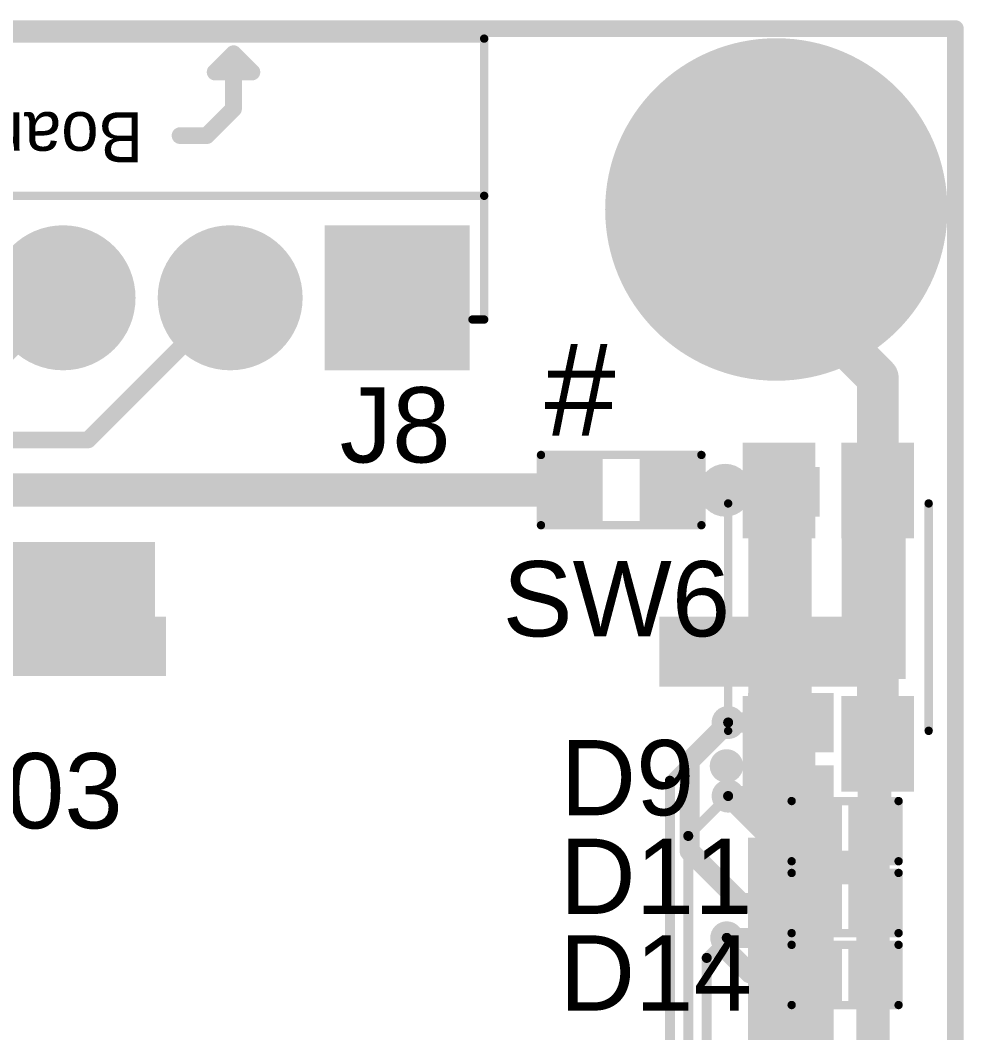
# Model space of a CAD drawing. Header units: millimetres. Extents: x -0.39 to 4.37, y -0.38 to 3.54.
# Drawn here: x 3.741 to 4.306, y 2.911 to 3.517 of the extents above; entities that cross this region are included whole.
import ezdxf

# ---------------------------------------------------------------- set-up
doc = ezdxf.new("R2010")
doc.units = ezdxf.units.MM
doc.header["$MEASUREMENT"] = 0
for name, color, linetype in [('BottomLayer', 5, 'Continuous'), ('BottomPaste', 16, 'Continuous'), ('BottomSolder', 6, 'Continuous'), ('Mechanical2', 216, 'Continuous'), ('MultiLayer', 9, 'Continuous'), ('PadHoleLayer', 156, 'Continuous'), ('TopLayer', 1, 'Continuous'), ('TopOverlay', 2, 'Continuous'), ('TopPaste', 8, 'Continuous'), ('TopSolder', 216, 'Continuous'), ('ViaHoleLayer', 16, 'Continuous')]:
    doc.layers.add(name, color=color, linetype=linetype)
doc.styles.add('Arial', font='', dxfattribs={"height": 0.2})
doc.styles.get('Arial').set_extended_font_data('Arial')

# ---------------------------------------------------------------- blocks, each defined once
blk = doc.blocks.new('503398_1892_B_9')
at = {"layer": 'BottomLayer'}
for points in [[(-0.26889765, 0.2875984), (-0.24133855, 0.2875984), (-0.24133855, 0.156496), (-0.26889765, 0.156496)], [(-0.18188975, 0.2875984), (-0.14645665, 0.2875984), (-0.14645665, 0.2509842), (-0.18188975, 0.2509842)], [(-0.0169291, 0.28759845), (0.0244095, 0.28759845), (0.0244095, 0.25688975), (-0.0169291, 0.25688975)], [(0.24133855, 0.2875984), (0.26889765, 0.2875984), (0.26889765, 0.156496), (0.24133855, 0.156496)], [(0.23503935, -0.1466536), (0.26889765, -0.1466536), (0.26889765, -0.2568898), (0.23503935, -0.2568898)], [(-0.26889765, -0.1848425), (-0.22401575, -0.1848425), (-0.22401575, -0.2568897), (-0.26889765, -0.2568897)], [(-0.10748035, -0.19980315), (-0.07992125, -0.19980315), (-0.07992125, -0.24311025), (-0.10748035, -0.24311025)], [(-0.06417325, -0.19980315), (-0.03661415, -0.19980315), (-0.03661415, -0.24311025), (-0.06417325, -0.24311025)], [(-0.02086615, -0.19980315), (0.00669295, -0.19980315), (0.00669295, -0.24311025), (-0.02086615, -0.24311025)], [(0.02244095, -0.19980315), (0.05000005, -0.19980315), (0.05000005, -0.24311025), (0.02244095, -0.24311025)], [(0.06574805, -0.19980315), (0.09330715, -0.19980315), (0.09330715, -0.24311025), (0.06574805, -0.24311025)], [(0.10905505, -0.19980315), (0.13661415, -0.19980315), (0.13661415, -0.24311025), (0.10905505, -0.24311025)], [(0.15236215, -0.19980315), (0.17992125, -0.19980315), (0.17992125, -0.24311025), (0.15236215, -0.24311025)], [(0.19566925, -0.19980315), (0.22322835, -0.19980315), (0.22322835, -0.24311025), (0.19566925, -0.24311025)]]:
    blk.add_hatch(color=5, dxfattribs=at).paths.add_polyline_path(points)
at = {"layer": 'BottomPaste'}
for points in [[(-0.26889765, 0.2875984), (-0.24133855, 0.2875984), (-0.24133855, 0.156496), (-0.26889765, 0.156496)], [(-0.18188975, 0.2875984), (-0.14645665, 0.2875984), (-0.14645665, 0.2509842), (-0.18188975, 0.2509842)], [(-0.0169291, 0.28759845), (0.0244095, 0.28759845), (0.0244095, 0.25688975), (-0.0169291, 0.25688975)], [(0.24133855, 0.2875984), (0.26889765, 0.2875984), (0.26889765, 0.156496), (0.24133855, 0.156496)], [(0.23503935, -0.1466536), (0.26889765, -0.1466536), (0.26889765, -0.2568898), (0.23503935, -0.2568898)], [(-0.26889765, -0.1848425), (-0.22401575, -0.1848425), (-0.22401575, -0.2568897), (-0.26889765, -0.2568897)], [(-0.10748035, -0.19980315), (-0.07992125, -0.19980315), (-0.07992125, -0.24311025), (-0.10748035, -0.24311025)], [(-0.06417325, -0.19980315), (-0.03661415, -0.19980315), (-0.03661415, -0.24311025), (-0.06417325, -0.24311025)], [(-0.02086615, -0.19980315), (0.00669295, -0.19980315), (0.00669295, -0.24311025), (-0.02086615, -0.24311025)], [(0.02244095, -0.19980315), (0.05000005, -0.19980315), (0.05000005, -0.24311025), (0.02244095, -0.24311025)], [(0.06574805, -0.19980315), (0.09330715, -0.19980315), (0.09330715, -0.24311025), (0.06574805, -0.24311025)], [(0.10905505, -0.19980315), (0.13661415, -0.19980315), (0.13661415, -0.24311025), (0.10905505, -0.24311025)], [(0.15236215, -0.19980315), (0.17992125, -0.19980315), (0.17992125, -0.24311025), (0.15236215, -0.24311025)], [(0.19566925, -0.19980315), (0.22322835, -0.19980315), (0.22322835, -0.24311025), (0.19566925, -0.24311025)]]:
    blk.add_hatch(color=16, dxfattribs=at).paths.add_polyline_path(points)
at = {"layer": 'BottomSolder'}
for points in [[(-0.27289765, 0.2915984), (-0.23733855, 0.2915984), (-0.23733855, 0.152496), (-0.27289765, 0.152496)], [(-0.18588975, 0.2915984), (-0.14245665, 0.2915984), (-0.14245665, 0.2469842), (-0.18588975, 0.2469842)], [(-0.0209291, 0.29159845), (0.0284095, 0.29159845), (0.0284095, 0.25288975), (-0.0209291, 0.25288975)], [(0.23733855, 0.2915984), (0.27289765, 0.2915984), (0.27289765, 0.152496), (0.23733855, 0.152496)], [(0.23103935, -0.1426536), (0.27289765, -0.1426536), (0.27289765, -0.2608898), (0.23103935, -0.2608898)], [(-0.27289765, -0.1808425), (-0.22001575, -0.1808425), (-0.22001575, -0.2608897), (-0.27289765, -0.2608897)], [(-0.11148035, -0.19580315), (-0.07592125, -0.19580315), (-0.07592125, -0.24711025), (-0.11148035, -0.24711025)], [(-0.06817325, -0.19580315), (-0.03261415, -0.19580315), (-0.03261415, -0.24711025), (-0.06817325, -0.24711025)], [(-0.02486615, -0.19580315), (0.01069295, -0.19580315), (0.01069295, -0.24711025), (-0.02486615, -0.24711025)], [(0.01844095, -0.19580315), (0.05400005, -0.19580315), (0.05400005, -0.24711025), (0.01844095, -0.24711025)], [(0.06174805, -0.19580315), (0.09730715, -0.19580315), (0.09730715, -0.24711025), (0.06174805, -0.24711025)], [(0.10505505, -0.19580315), (0.14061415, -0.19580315), (0.14061415, -0.24711025), (0.10505505, -0.24711025)], [(0.14836215, -0.19580315), (0.18392125, -0.19580315), (0.18392125, -0.24711025), (0.14836215, -0.24711025)], [(0.19166925, -0.19580315), (0.22722835, -0.19580315), (0.22722835, -0.24711025), (0.19166925, -0.24711025)]]:
    blk.add_hatch(color=6, dxfattribs=at).paths.add_polyline_path(points)
blk = doc.blocks.new('C__0402_B_38')
at = {"layer": 'BottomLayer'}
for points in [[(-0.009499999999999996, 0.0125), (-0.009500000000000003, -0.0125), (-0.0275, -0.0125), (-0.0275, 0.0125)], [(0.0275, 0.0125), (0.0275, -0.0125), (0.009499999999999996, -0.0125), (0.009500000000000003, 0.0125)]]:
    blk.add_hatch(color=5, dxfattribs=at).paths.add_polyline_path(points)
at = {"layer": 'BottomPaste'}
for points in [[(-0.009499999999999996, 0.0125), (-0.009500000000000003, -0.0125), (-0.0275, -0.0125), (-0.0275, 0.0125)], [(0.0275, 0.0125), (0.0275, -0.0125), (0.009499999999999996, -0.0125), (0.009500000000000003, 0.0125)]]:
    blk.add_hatch(color=16, dxfattribs=at).paths.add_polyline_path(points)
at = {"layer": 'BottomSolder'}
for points in [[(-0.007137799999999997, 0.0148622), (-0.007137800000000003, -0.0148622), (-0.0298622, -0.0148622), (-0.0298622, 0.0148622)], [(0.0298622, 0.0148622), (0.0298622, -0.0148622), (0.007137799999999997, -0.0148622), (0.007137800000000003, 0.0148622)]]:
    blk.add_hatch(color=6, dxfattribs=at).paths.add_polyline_path(points)
blk = doc.blocks.new('HDR1X7H_235')
at = {"layer": 'BottomLayer'}
blk.add_hatch(color=5, dxfattribs=at).paths.add_polyline_path([(-0.0393701, 0.0393701), (0.0393701, 0.0393701), (0.0393701, -0.0393701), (-0.0393701, -0.0393701)])
h = blk.add_hatch(color=5, dxfattribs=at)
edge = h.paths.add_edge_path()
edge.add_arc((0.1, 0), 0.0393701, 0, 360)
h = blk.add_hatch(color=5, dxfattribs=at)
edge = h.paths.add_edge_path()
edge.add_arc((0.2, 0), 0.0393701, 0, 360)
at = {"layer": 'BottomSolder'}
blk.add_hatch(color=6, dxfattribs=at).paths.add_polyline_path([(-0.0433701, 0.0433701), (0.0433701, 0.0433701), (0.0433701, -0.0433701), (-0.0433701, -0.0433701)])
h = blk.add_hatch(color=6, dxfattribs=at)
edge = h.paths.add_edge_path()
edge.add_arc((0.1, 0), 0.0433701, 0, 360)
h = blk.add_hatch(color=6, dxfattribs=at)
edge = h.paths.add_edge_path()
edge.add_arc((0.2, 0), 0.0433701, 0, 360)
at = {"layer": 'MultiLayer'}
blk.add_hatch(color=9, dxfattribs=at).paths.add_polyline_path([(-0.0393701, 0.0393701), (0.0393701, 0.0393701), (0.0393701, -0.0393701), (-0.0393701, -0.0393701)])
h = blk.add_hatch(color=9, dxfattribs=at)
edge = h.paths.add_edge_path()
edge.add_arc((0.1, 0), 0.0393701, 0, 360)
h = blk.add_hatch(color=9, dxfattribs=at)
edge = h.paths.add_edge_path()
edge.add_arc((0.2, 0), 0.0393701, 0, 360)
at = {"layer": 'PadHoleLayer'}
h = blk.add_hatch(color=156, dxfattribs=at)
edge = h.paths.add_edge_path()
edge.add_arc((0, 0), 0.019685, 0, 360)
h = blk.add_hatch(color=156, dxfattribs=at)
edge = h.paths.add_edge_path()
edge.add_arc((0.1, 0), 0.019685, 0, 360)
h = blk.add_hatch(color=156, dxfattribs=at)
edge = h.paths.add_edge_path()
edge.add_arc((0.2, 0), 0.019685, 0, 360)
at = {"layer": 'TopLayer'}
blk.add_hatch(color=1, dxfattribs=at).paths.add_polyline_path([(-0.0393701, 0.0393701), (0.0393701, 0.0393701), (0.0393701, -0.0393701), (-0.0393701, -0.0393701)])
h = blk.add_hatch(color=1, dxfattribs=at)
edge = h.paths.add_edge_path()
edge.add_arc((0.1, 0), 0.0393701, 0, 360)
h = blk.add_hatch(color=1, dxfattribs=at)
edge = h.paths.add_edge_path()
edge.add_arc((0.2, 0), 0.0393701, 0, 360)
at = {"layer": 'TopSolder'}
blk.add_hatch(color=216, dxfattribs=at).paths.add_polyline_path([(-0.0433701, 0.0433701), (0.0433701, 0.0433701), (0.0433701, -0.0433701), (-0.0433701, -0.0433701)])
h = blk.add_hatch(color=216, dxfattribs=at)
edge = h.paths.add_edge_path()
edge.add_arc((0.1, 0), 0.0433701, 0, 360)
h = blk.add_hatch(color=216, dxfattribs=at)
edge = h.paths.add_edge_path()
edge.add_arc((0.2, 0), 0.0433701, 0, 360)
at = {"layer": 'TopOverlay'}
for points, const_width in [([(-0.052, 0.013), (-0.052, -0.155)], 0.005), ([(-0.045, 0.013), (-0.052, 0.013)], 0.005), ([(0.652, -0.061), (-0.052, -0.061)], 0.005), ([(0.114, -0.097), (0.098, -0.113)], 0.01), ([(0.13, -0.097), (0.114, -0.097)], 0.01), ([(0.098, -0.113), (0.098, -0.146)], 0.01), ([(0.109, -0.135), (0.087, -0.135)], 0.01), ([(0.098, -0.146), (0.087, -0.135)], 0.01), ([(0.109, -0.135), (0.098, -0.146)], 0.01), ([(0.652, -0.155), (-0.052, -0.155)], 0.005)]:
    blk.add_lwpolyline(points, dxfattribs=dict(at, const_width=const_width))
for points, const_width in [([(-0.05325, 0.013, 1), (-0.05075, 0.013, 1)], 0.0025), ([(-0.05325, 0.013, 1), (-0.05075, 0.013, 1)], 0.0025), ([(-0.04625, 0.013, 1), (-0.04375, 0.013, 1)], 0.0025), ([(-0.05325, -0.061, 1), (-0.05075, -0.061, 1)], 0.0025), ([(0.1115, -0.097, 1), (0.1165, -0.097, 1)], 0.005), ([(0.1115, -0.097, 1), (0.1165, -0.097, 1)], 0.005), ([(0.1275, -0.097, 1), (0.1325, -0.097, 1)], 0.005), ([(0.0955, -0.113, 1), (0.1005, -0.113, 1)], 0.005), ([(0.0955, -0.113, 1), (0.1005, -0.113, 1)], 0.005), ([(0.0845, -0.135, 1), (0.0895, -0.135, 1)], 0.005), ([(0.0845, -0.135, 1), (0.0895, -0.135, 1)], 0.005), ([(0.1065, -0.135, 1), (0.1115, -0.135, 1)], 0.005), ([(0.1065, -0.135, 1), (0.1115, -0.135, 1)], 0.005), ([(0.0955, -0.146, 1), (0.1005, -0.146, 1)], 0.005), ([(0.0955, -0.146, 1), (0.1005, -0.146, 1)], 0.005), ([(0.0955, -0.146, 1), (0.1005, -0.146, 1)], 0.005), ([(-0.05325, -0.155, 1), (-0.05075, -0.155, 1)], 0.0025), ([(-0.05325, -0.155, 1), (-0.05075, -0.155, 1)], 0.0025)]:
    blk.add_lwpolyline(points, format="xyb", close=True, dxfattribs=dict(at, const_width=const_width))
blk.add_text('Board Edge', height=0.03, dxfattribs=at).set_placement((0.152, -0.1110024))
blk = doc.blocks.new('DFN1006_2L_261')
at = {"layer": 'TopLayer'}
for points in [[(-0.02755905, 0.01299215), (-0.00590555, 0.01299215), (-0.00590555, -0.01299215), (-0.02755905, -0.01299215)], [(0.00590555, 0.01299215), (0.02755905, 0.01299215), (0.02755905, -0.01299215), (0.00590555, -0.01299215)]]:
    blk.add_hatch(color=1, dxfattribs=at).paths.add_polyline_path(points)
at = {"layer": 'TopOverlay'}
blk.add_hatch(color=2, dxfattribs=at).paths.add_polyline_path([(-0.0449988, -0.0200062), (-0.0319988, -0.0200062), (-0.0319988, 0.0199938), (-0.0449988, 0.0199938)])
at = {"layer": 'TopPaste'}
for points in [[(-0.02755905, 0.01299215), (-0.00590555, 0.01299215), (-0.00590555, -0.01299215), (-0.02755905, -0.01299215)], [(0.00590555, 0.01299215), (0.02755905, 0.01299215), (0.02755905, -0.01299215), (0.00590555, -0.01299215)]]:
    blk.add_hatch(color=8, dxfattribs=at).paths.add_polyline_path(points)
at = {"layer": 'TopSolder'}
for points in [[(-0.03155905, 0.01699215), (-0.00190555, 0.01699215), (-0.00190555, -0.01699215), (-0.03155905, -0.01699215)], [(0.00190555, 0.01699215), (0.03155905, 0.01699215), (0.03155905, -0.01699215), (0.00190555, -0.01699215)]]:
    blk.add_hatch(color=216, dxfattribs=at).paths.add_polyline_path(points)
at = {"layer": 'TopOverlay', "const_width": 0.005}
for points in [[(-0.032, -0.018), (-0.032, 0.018)], [(-0.032, 0.018), (0.032, 0.018)], [(0.032, -0.018), (0.032, 0.018)], [(-0.032, -0.018), (0.032, -0.018)]]:
    blk.add_lwpolyline(points, dxfattribs=at)
at = {"layer": 'TopOverlay', "const_width": 0.0025}
for points in [[(-0.03325, 0.018, 1), (-0.03075, 0.018, 1)], [(-0.03325, 0.018, 1), (-0.03075, 0.018, 1)], [(0.03075, 0.018, 1), (0.03325, 0.018, 1)], [(0.03075, 0.018, 1), (0.03325, 0.018, 1)], [(-0.03325, -0.018, 1), (-0.03075, -0.018, 1)], [(-0.03325, -0.018, 1), (-0.03075, -0.018, 1)], [(0.03075, -0.018, 1), (0.03325, -0.018, 1)], [(0.03075, -0.018, 1), (0.03325, -0.018, 1)]]:
    blk.add_lwpolyline(points, format="xyb", close=True, dxfattribs=at)
blk = doc.blocks.new('DFN1006_2L_264')
at = {"layer": 'TopLayer'}
for points in [[(-0.02755905, 0.01299215), (-0.00590555, 0.01299215), (-0.00590555, -0.01299215), (-0.02755905, -0.01299215)], [(0.00590555, 0.01299215), (0.02755905, 0.01299215), (0.02755905, -0.01299215), (0.00590555, -0.01299215)]]:
    blk.add_hatch(color=1, dxfattribs=at).paths.add_polyline_path(points)
at = {"layer": 'TopOverlay'}
blk.add_hatch(color=2, dxfattribs=at).paths.add_polyline_path([(-0.045, -0.02), (-0.032, -0.02), (-0.032, 0.02), (-0.045, 0.02)])
at = {"layer": 'TopPaste'}
for points in [[(-0.02755905, 0.01299215), (-0.00590555, 0.01299215), (-0.00590555, -0.01299215), (-0.02755905, -0.01299215)], [(0.00590555, 0.01299215), (0.02755905, 0.01299215), (0.02755905, -0.01299215), (0.00590555, -0.01299215)]]:
    blk.add_hatch(color=8, dxfattribs=at).paths.add_polyline_path(points)
at = {"layer": 'TopSolder'}
for points in [[(-0.03155905, 0.01699215), (-0.00190555, 0.01699215), (-0.00190555, -0.01699215), (-0.03155905, -0.01699215)], [(0.00190555, 0.01699215), (0.03155905, 0.01699215), (0.03155905, -0.01699215), (0.00190555, -0.01699215)]]:
    blk.add_hatch(color=216, dxfattribs=at).paths.add_polyline_path(points)
at = {"layer": 'TopOverlay', "const_width": 0.005}
for points in [[(-0.032, -0.018), (-0.032, 0.018)], [(-0.032, 0.018), (0.032, 0.018)], [(0.032, -0.018), (0.032, 0.018)], [(-0.032, -0.018), (0.032, -0.018)]]:
    blk.add_lwpolyline(points, dxfattribs=at)
at = {"layer": 'TopOverlay', "const_width": 0.0025}
for points in [[(-0.03325, 0.018, 1), (-0.03075, 0.018, 1)], [(-0.03325, 0.018, 1), (-0.03075, 0.018, 1)], [(0.03075, 0.018, 1), (0.03325, 0.018, 1)], [(0.03075, 0.018, 1), (0.03325, 0.018, 1)], [(-0.03325, -0.018, 1), (-0.03075, -0.018, 1)], [(-0.03325, -0.018, 1), (-0.03075, -0.018, 1)], [(0.03075, -0.018, 1), (0.03325, -0.018, 1)], [(0.03075, -0.018, 1), (0.03325, -0.018, 1)]]:
    blk.add_lwpolyline(points, format="xyb", close=True, dxfattribs=at)
blk = doc.blocks.new('DFN1006_2L_266')
at = {"layer": 'TopLayer'}
for points in [[(-0.02755905, 0.01299215), (-0.00590555, 0.01299215), (-0.00590555, -0.01299215), (-0.02755905, -0.01299215)], [(0.00590555, 0.01299215), (0.02755905, 0.01299215), (0.02755905, -0.01299215), (0.00590555, -0.01299215)]]:
    blk.add_hatch(color=1, dxfattribs=at).paths.add_polyline_path(points)
at = {"layer": 'TopOverlay'}
blk.add_hatch(color=2, dxfattribs=at).paths.add_polyline_path([(-0.045, -0.02), (-0.032, -0.02), (-0.032, 0.02), (-0.045, 0.02)])
at = {"layer": 'TopPaste'}
for points in [[(-0.02755905, 0.01299215), (-0.00590555, 0.01299215), (-0.00590555, -0.01299215), (-0.02755905, -0.01299215)], [(0.00590555, 0.01299215), (0.02755905, 0.01299215), (0.02755905, -0.01299215), (0.00590555, -0.01299215)]]:
    blk.add_hatch(color=8, dxfattribs=at).paths.add_polyline_path(points)
at = {"layer": 'TopSolder'}
for points in [[(-0.03155905, 0.01699215), (-0.00190555, 0.01699215), (-0.00190555, -0.01699215), (-0.03155905, -0.01699215)], [(0.00190555, 0.01699215), (0.03155905, 0.01699215), (0.03155905, -0.01699215), (0.00190555, -0.01699215)]]:
    blk.add_hatch(color=216, dxfattribs=at).paths.add_polyline_path(points)
at = {"layer": 'TopOverlay', "const_width": 0.005}
for points in [[(-0.032, -0.018), (-0.032, 0.018)], [(-0.032, 0.018), (0.032, 0.018)], [(0.032, -0.018), (0.032, 0.018)], [(-0.032, -0.018), (0.032, -0.018)]]:
    blk.add_lwpolyline(points, dxfattribs=at)
at = {"layer": 'TopOverlay', "const_width": 0.0025}
for points in [[(-0.03325, 0.018, 1), (-0.03075, 0.018, 1)], [(-0.03325, 0.018, 1), (-0.03075, 0.018, 1)], [(0.03075, 0.018, 1), (0.03325, 0.018, 1)], [(0.03075, 0.018, 1), (0.03325, 0.018, 1)], [(-0.03325, -0.018, 1), (-0.03075, -0.018, 1)], [(-0.03325, -0.018, 1), (-0.03075, -0.018, 1)], [(0.03075, -0.018, 1), (0.03325, -0.018, 1)], [(0.03075, -0.018, 1), (0.03325, -0.018, 1)]]:
    blk.add_lwpolyline(points, format="xyb", close=True, dxfattribs=at)
blk = doc.blocks.new('TS_1185EC_C_D_B_371')
at = {"layer": 'TopLayer'}
for points in [[(-0.1003943, 0.04724455), (-0.0511817, 0.04724455), (-0.0511817, 0.01181145), (-0.1003943, 0.01181145)], [(0.0511817, 0.04724455), (0.1003943, 0.04724455), (0.1003943, 0.01181145), (0.0511817, 0.01181145)], [(-0.1003943, -0.01181145), (-0.0511817, -0.01181145), (-0.0511817, -0.04724455), (-0.1003943, -0.04724455)], [(0.0511817, -0.01181145), (0.1003943, -0.01181145), (0.1003943, -0.04724455), (0.0511817, -0.04724455)]]:
    blk.add_hatch(color=1, dxfattribs=at).paths.add_polyline_path(points)
at = {"layer": 'TopPaste'}
for points in [[(-0.1003943, 0.04724455), (-0.0511817, 0.04724455), (-0.0511817, 0.01181145), (-0.1003943, 0.01181145)], [(0.0511817, 0.04724455), (0.1003943, 0.04724455), (0.1003943, 0.01181145), (0.0511817, 0.01181145)], [(-0.1003943, -0.01181145), (-0.0511817, -0.01181145), (-0.0511817, -0.04724455), (-0.1003943, -0.04724455)], [(0.0511817, -0.01181145), (0.1003943, -0.01181145), (0.1003943, -0.04724455), (0.0511817, -0.04724455)]]:
    blk.add_hatch(color=8, dxfattribs=at).paths.add_polyline_path(points)
at = {"layer": 'TopSolder'}
for points in [[(-0.1043943, 0.05124455), (-0.0471817, 0.05124455), (-0.0471817, 0.00781145), (-0.1043943, 0.00781145)], [(0.0471817, 0.05124455), (0.1043943, 0.05124455), (0.1043943, 0.00781145), (0.0471817, 0.00781145)], [(-0.1043943, -0.00781145), (-0.0471817, -0.00781145), (-0.0471817, -0.05124455), (-0.1043943, -0.05124455)], [(0.0471817, -0.00781145), (0.1043943, -0.00781145), (0.1043943, -0.05124455), (0.0471817, -0.05124455)]]:
    blk.add_hatch(color=216, dxfattribs=at).paths.add_polyline_path(points)
at = {"layer": 'TopOverlay'}
for points, const_width in [([(-0.084, 0.061, 1), (-0.094, 0.061, 1)], 0.01), ([(-0.0965, 0.061, 1), (-0.0915, 0.061, 1)], 0.005), ([(-0.0865, 0.061, 1), (-0.0815, 0.061, 1)], 0.005), ([(-0.06925, 0.06, 1), (-0.06675, 0.06, 1)], 0.0025), ([(0.06675, 0.06, 1), (0.06925, 0.06, 1)], 0.0025), ([(-0.06925, -0.06, 1), (-0.06675, -0.06, 1)], 0.0025), ([(0.06675, -0.06, 1), (0.06925, -0.06, 1)], 0.0025)]:
    blk.add_lwpolyline(points, format="xyb", close=True, dxfattribs=dict(at, const_width=const_width))
at = {"layer": 'TopOverlay', "const_width": 0.005}
for points in [[(-0.068, 0.06), (0.068, 0.06)], [(-0.068, -0.06), (0.068, -0.06)]]:
    blk.add_lwpolyline(points, dxfattribs=at)
blk = doc.blocks.new('RES0603_396')
at = {"layer": 'TopLayer'}
for points in [[(-0.015, 0.0175), (-0.015, -0.0175), (-0.045, -0.0175), (-0.045, 0.0175)], [(0.045, 0.0175), (0.045, -0.0175), (0.015, -0.0175), (0.015, 0.0175)]]:
    blk.add_hatch(color=1, dxfattribs=at).paths.add_polyline_path(points)
at = {"layer": 'TopPaste'}
for points in [[(-0.015, 0.0175), (-0.015, -0.0175), (-0.045, -0.0175), (-0.045, 0.0175)], [(0.045, 0.0175), (0.045, -0.0175), (0.015, -0.0175), (0.015, 0.0175)]]:
    blk.add_hatch(color=8, dxfattribs=at).paths.add_polyline_path(points)
at = {"layer": 'TopSolder'}
for points in [[(-0.011, 0.0215), (-0.011, -0.0215), (-0.049, -0.0215), (-0.049, 0.0215)], [(0.049, 0.0215), (0.049, -0.0215), (0.011, -0.0215), (0.011, 0.0215)]]:
    blk.add_hatch(color=216, dxfattribs=at).paths.add_polyline_path(points)
at = {"layer": 'TopOverlay', "const_width": 0.005}
for points in [[(-0.048, -0.021), (-0.048, 0.021)], [(-0.048, 0.021), (0.048, 0.021)], [(0.048, -0.021), (0.048, 0.021)], [(-0.048, -0.021), (0.048, -0.021)]]:
    blk.add_lwpolyline(points, dxfattribs=at)
at = {"layer": 'TopOverlay', "const_width": 0.0025}
for points in [[(-0.04925, 0.021, 1), (-0.04675, 0.021, 1)], [(-0.04925, 0.021, 1), (-0.04675, 0.021, 1)], [(0.04675, 0.021, 1), (0.04925, 0.021, 1)], [(0.04675, 0.021, 1), (0.04925, 0.021, 1)], [(-0.04925, -0.021, 1), (-0.04675, -0.021, 1)], [(-0.04925, -0.021, 1), (-0.04675, -0.021, 1)], [(0.04675, -0.021, 1), (0.04925, -0.021, 1)], [(0.04675, -0.021, 1), (0.04925, -0.021, 1)]]:
    blk.add_lwpolyline(points, format="xyb", close=True, dxfattribs=at)

msp = doc.modelspace()

# ---------------------------------------------------------------- hatches: boundary and pattern name
at = {"layer": 'BottomLayer'}
h = msp.add_hatch(color=5, dxfattribs=at)
edge = h.paths.add_edge_path()
edge.add_arc((4.1936451, 3.4036444), 0.0984252, 0, 360)
for points in [[(4.2328225, 3.1228222), (4.2709999, 3.1228222), (4.2709999, 3.2528222), (4.2328225, 3.2528222)], [(3.6968225, 3.1318222), (3.8218225, 3.1318222), (3.8218225, 3.2048222), (3.6968225, 3.2048222)]]:
    msp.add_hatch(color=5, dxfattribs=at).paths.add_polyline_path(points)
h = msp.add_hatch(color=5, dxfattribs=at)
edge = h.paths.add_edge_path()
edge.add_arc((4.1630585, 3.2357162), 0.011811, 0, 360)
h = msp.add_hatch(color=5, dxfattribs=at)
edge = h.paths.add_edge_path()
edge.add_arc((3.758, 3.186), 0.011811, 0, 360)
h = msp.add_hatch(color=5, dxfattribs=at)
edge = h.paths.add_edge_path()
edge.add_arc((4.2548225, 3.1398222), 0.011811, 0, 360)
h = msp.add_hatch(color=5, dxfattribs=at)
edge = h.paths.add_edge_path()
edge.add_arc((4.1648225, 3.0968222), 0.0059055, 0, 360)
h = msp.add_hatch(color=5, dxfattribs=at)
edge = h.paths.add_edge_path()
edge.add_arc((4.1648225, 3.0528222), 0.0059055, 0, 360)
h = msp.add_hatch(color=5, dxfattribs=at)
edge = h.paths.add_edge_path()
edge.add_arc((4.2508225, 3.0108222), 0.0059055, 0, 360)
h = msp.add_hatch(color=5, dxfattribs=at)
edge = h.paths.add_edge_path()
edge.add_arc((4.164, 2.968), 0.0059055, 0, 360)
h = msp.add_hatch(color=5, dxfattribs=at)
edge = h.paths.add_edge_path()
edge.add_arc((4.1898231, 2.923816), 0.0059055, 0, 360)
at = {"layer": 'BottomSolder'}
h = msp.add_hatch(color=6, dxfattribs=at)
edge = h.paths.add_edge_path()
edge.add_arc((4.1936451, 3.4036444), 0.1024252, 0, 360)
h = msp.add_hatch(color=6, dxfattribs=at)
edge = h.paths.add_edge_path()
edge.add_arc((4.1630585, 3.2357162), 0.015811, 0, 360)
h = msp.add_hatch(color=6, dxfattribs=at)
edge = h.paths.add_edge_path()
edge.add_arc((3.758, 3.186), 0.015811, 0, 360)
h = msp.add_hatch(color=6, dxfattribs=at)
edge = h.paths.add_edge_path()
edge.add_arc((4.2548225, 3.1398222), 0.015811, 0, 360)
h = msp.add_hatch(color=6, dxfattribs=at)
edge = h.paths.add_edge_path()
edge.add_arc((4.1648225, 3.0968222), 0.0099055, 0, 360)
h = msp.add_hatch(color=6, dxfattribs=at)
edge = h.paths.add_edge_path()
edge.add_arc((4.1648225, 3.0528222), 0.0099055, 0, 360)
h = msp.add_hatch(color=6, dxfattribs=at)
edge = h.paths.add_edge_path()
edge.add_arc((4.2508225, 3.0108222), 0.0099055, 0, 360)
h = msp.add_hatch(color=6, dxfattribs=at)
edge = h.paths.add_edge_path()
edge.add_arc((4.164, 2.968), 0.0099055, 0, 360)
h = msp.add_hatch(color=6, dxfattribs=at)
edge = h.paths.add_edge_path()
edge.add_arc((4.1898231, 2.923816), 0.0099055, 0, 360)
at = {"layer": 'MultiLayer'}
h = msp.add_hatch(color=9, dxfattribs=at)
edge = h.paths.add_edge_path()
edge.add_arc((4.1936451, 3.4036444), 0.0984252, 0, 360)
at = {"layer": 'PadHoleLayer'}
h = msp.add_hatch(color=156, dxfattribs=at)
edge = h.paths.add_edge_path()
edge.add_arc((4.1936451, 3.4036444), 0.0610236, 0, 360)
at = {"layer": 'TopLayer'}
h = msp.add_hatch(color=1, dxfattribs=at)
edge = h.paths.add_edge_path()
edge.add_arc((4.1936451, 3.4036444), 0.0984252, 0, 360)
msp.add_hatch(color=1, dxfattribs=at).paths.add_polyline_path([(4.2148225, 3.0588222), (4.2148225, 3.2598222), (4.1768225, 3.2598222), (4.1768225, 3.0588222)])
h = msp.add_hatch(color=1, dxfattribs=at)
edge = h.paths.add_edge_path()
edge.add_arc((4.1630585, 3.2357162), 0.011811, 0, 360)
h = msp.add_hatch(color=1, dxfattribs=at)
edge = h.paths.add_edge_path()
edge.add_arc((3.758, 3.186), 0.011811, 0, 360)
h = msp.add_hatch(color=1, dxfattribs=at)
edge = h.paths.add_edge_path()
edge.add_arc((4.2548225, 3.1398222), 0.011811, 0, 360)
h = msp.add_hatch(color=1, dxfattribs=at)
edge = h.paths.add_edge_path()
edge.add_arc((4.1648225, 3.0968222), 0.0059055, 0, 360)
h = msp.add_hatch(color=1, dxfattribs=at)
edge = h.paths.add_edge_path()
edge.add_arc((4.1648225, 3.0528222), 0.0059055, 0, 360)
h = msp.add_hatch(color=1, dxfattribs=at)
edge = h.paths.add_edge_path()
edge.add_arc((4.2508225, 3.0108222), 0.0059055, 0, 360)
h = msp.add_hatch(color=1, dxfattribs=at)
edge = h.paths.add_edge_path()
edge.add_arc((4.164, 2.968), 0.0059055, 0, 360)
h = msp.add_hatch(color=1, dxfattribs=at)
edge = h.paths.add_edge_path()
edge.add_arc((4.1898231, 2.923816), 0.0059055, 0, 360)
at = {"layer": 'TopSolder'}
h = msp.add_hatch(color=216, dxfattribs=at)
edge = h.paths.add_edge_path()
edge.add_arc((4.1936451, 3.4036444), 0.1024252, 0, 360)
h = msp.add_hatch(color=216, dxfattribs=at)
edge = h.paths.add_edge_path()
edge.add_arc((4.1630585, 3.2357162), 0.015811, 0, 360)
h = msp.add_hatch(color=216, dxfattribs=at)
edge = h.paths.add_edge_path()
edge.add_arc((3.758, 3.186), 0.015811, 0, 360)
h = msp.add_hatch(color=216, dxfattribs=at)
edge = h.paths.add_edge_path()
edge.add_arc((4.2548225, 3.1398222), 0.015811, 0, 360)
h = msp.add_hatch(color=216, dxfattribs=at)
edge = h.paths.add_edge_path()
edge.add_arc((4.1648225, 3.0968222), 0.0099055, 0, 360)
h = msp.add_hatch(color=216, dxfattribs=at)
edge = h.paths.add_edge_path()
edge.add_arc((4.1648225, 3.0528222), 0.0099055, 0, 360)
h = msp.add_hatch(color=216, dxfattribs=at)
edge = h.paths.add_edge_path()
edge.add_arc((4.2508225, 3.0108222), 0.0099055, 0, 360)
h = msp.add_hatch(color=216, dxfattribs=at)
edge = h.paths.add_edge_path()
edge.add_arc((4.164, 2.968), 0.0099055, 0, 360)
h = msp.add_hatch(color=216, dxfattribs=at)
edge = h.paths.add_edge_path()
edge.add_arc((4.1898231, 2.923816), 0.0099055, 0, 360)
at = {"layer": 'ViaHoleLayer'}
h = msp.add_hatch(color=16, dxfattribs=at)
edge = h.paths.add_edge_path()
edge.add_arc((4.1630585, 3.2357162), 0.0059055, 0, 360)
h = msp.add_hatch(color=16, dxfattribs=at)
edge = h.paths.add_edge_path()
edge.add_arc((3.758, 3.186), 0.0059055, 0, 360)
h = msp.add_hatch(color=16, dxfattribs=at)
edge = h.paths.add_edge_path()
edge.add_arc((4.2548225, 3.1398222), 0.0059055, 0, 360)
h = msp.add_hatch(color=16, dxfattribs=at)
edge = h.paths.add_edge_path()
edge.add_arc((4.1648225, 3.0968222), 0.003937, 0, 360)
h = msp.add_hatch(color=16, dxfattribs=at)
edge = h.paths.add_edge_path()
edge.add_arc((4.1648225, 3.0528222), 0.003937, 0, 360)
h = msp.add_hatch(color=16, dxfattribs=at)
edge = h.paths.add_edge_path()
edge.add_arc((4.2508225, 3.0108222), 0.003937, 0, 360)
h = msp.add_hatch(color=16, dxfattribs=at)
edge = h.paths.add_edge_path()
edge.add_arc((4.164, 2.968), 0.003937, 0, 360)
h = msp.add_hatch(color=16, dxfattribs=at)
edge = h.paths.add_edge_path()
edge.add_arc((4.1898231, 2.923816), 0.003937, 0, 360)

# ---------------------------------------------------------------- linework, layer by layer
at = {"layer": 'BottomLayer'}
for points, const_width in [([(3.6478225, 3.2318222), (3.7668225, 3.3508222)], 0.01), ([(3.7818225, 3.2658222), (3.8668225, 3.3508222)], 0.01), ([(3.7178222, 3.2658222), (3.7818225, 3.2658222)], 0.01), ([(4.1630585, 3.2357162), (4.2063225, 3.2357162)], 0.022), ([(4.2453225, 3.1463222), (4.2453225, 3.2348222)], 0.025), ([(4.2453225, 3.1463222), (4.2518225, 3.1398222)], 0.025), ([(4.1827281, 3.1392474), (4.1833029, 3.1398222)], 0.02), ([(4.1833029, 3.1398222), (4.2518225, 3.1398222)], 0.02), ([(4.1648225, 3.0968222), (4.2028225, 3.0968222)], 0.012), ([(4.1299564, 3.0619561), (4.1648225, 3.0968222)], 0.006), ([(4.1299564, 2.7591621), (4.1299564, 3.0619561)], 0.006), ([(4.1648225, 3.0528222), (4.2048225, 3.0528222)], 0.012), ([(4.1409564, 3.0289561), (4.1648225, 3.0528222)], 0.006), ([(4.1409564, 2.7546058), (4.1409564, 3.0289561)], 0.006), ([(4.2024131, 3.0101135), (4.2501138, 3.0101135)], 0.02), ([(4.2501138, 3.0101135), (4.2508225, 3.0108222)], 0.02), ([(4.164, 2.968), (4.2012196, 2.968)], 0.012), ([(4.2012196, 2.968), (4.2024131, 2.9668065)], 0.012), ([(4.152, 2.956), (4.164, 2.968)], 0.006), ([(4.152, 2.7458505), (4.152, 2.956)], 0.006), ([(4.2000965, 2.925816), (4.2024131, 2.9234994)], 0.02)]:
    msp.add_lwpolyline(points, dxfattribs=dict(at, const_width=const_width))
for points, const_width in [([(3.7643225, 3.3508222, 1), (3.7693225, 3.3508222, 1)], 0.005), ([(3.8643225, 3.3508222, 1), (3.8693225, 3.3508222, 1)], 0.005), ([(3.7793225, 3.2658222, 1), (3.7843225, 3.2658222, 1)], 0.005), ([(3.7793225, 3.2658222, 1), (3.7843225, 3.2658222, 1)], 0.005), ([(4.1575585, 3.2357162, 1), (4.1685585, 3.2357162, 1)], 0.011), ([(4.2008225, 3.2357162, 1), (4.2118225, 3.2357162, 1)], 0.011), ([(4.2390725, 3.2348222, 1), (4.2515725, 3.2348222, 1)], 0.0125), ([(4.2390725, 3.1463222, 1), (4.2515725, 3.1463222, 1)], 0.0125), ([(4.2390725, 3.1463222, 1), (4.2515725, 3.1463222, 1)], 0.0125), ([(4.1777281, 3.1392474, 1), (4.1877281, 3.1392474, 1)], 0.01), ([(4.1783029, 3.1398222, 1), (4.1883029, 3.1398222, 1)], 0.01), ([(4.1783029, 3.1398222, 1), (4.1883029, 3.1398222, 1)], 0.01), ([(4.2455725, 3.1398222, 1), (4.2580725, 3.1398222, 1)], 0.0125), ([(4.2468225, 3.1398222, 1), (4.2568225, 3.1398222, 1)], 0.01), ([(4.1618225, 3.0968222, 1), (4.1678225, 3.0968222, 1)], 0.006), ([(4.1998225, 3.0968222, 1), (4.2058225, 3.0968222, 1)], 0.006), ([(4.1633225, 3.0968222, 1), (4.1663225, 3.0968222, 1)], 0.003), ([(4.1284564, 3.0619561, 1), (4.1314564, 3.0619561, 1)], 0.003), ([(4.1284564, 3.0619561, 1), (4.1314564, 3.0619561, 1)], 0.003), ([(4.1618225, 3.0528222, 1), (4.1678225, 3.0528222, 1)], 0.006), ([(4.2018225, 3.0528222, 1), (4.2078225, 3.0528222, 1)], 0.006), ([(4.1633225, 3.0528222, 1), (4.1663225, 3.0528222, 1)], 0.003), ([(4.1394564, 3.0289561, 1), (4.1424564, 3.0289561, 1)], 0.003), ([(4.1394564, 3.0289561, 1), (4.1424564, 3.0289561, 1)], 0.003), ([(4.1974131, 3.0101135, 1), (4.2074131, 3.0101135, 1)], 0.01), ([(4.2451138, 3.0101135, 1), (4.2551138, 3.0101135, 1)], 0.01), ([(4.2451138, 3.0101135, 1), (4.2551138, 3.0101135, 1)], 0.01), ([(4.2458225, 3.0108222, 1), (4.2558225, 3.0108222, 1)], 0.01), ([(4.161, 2.968, 1), (4.167, 2.968, 1)], 0.006), ([(4.1982196, 2.968, 1), (4.2042196, 2.968, 1)], 0.006), ([(4.1982196, 2.968, 1), (4.2042196, 2.968, 1)], 0.006), ([(4.1625, 2.968, 1), (4.1655, 2.968, 1)], 0.003), ([(4.1994131, 2.9668065, 1), (4.2054131, 2.9668065, 1)], 0.006), ([(4.1505, 2.956, 1), (4.1535, 2.956, 1)], 0.003), ([(4.1505, 2.956, 1), (4.1535, 2.956, 1)], 0.003), ([(4.1950965, 2.925816, 1), (4.2050965, 2.925816, 1)], 0.01), ([(4.1974131, 2.9234994, 1), (4.2074131, 2.9234994, 1)], 0.01)]:
    msp.add_lwpolyline(points, format="xyb", close=True, dxfattribs=dict(at, const_width=const_width))
at = {"layer": 'Mechanical2', "const_width": 0.01}
for points in [[(-0.1071773, 3.5118222), (4.3008225, 3.5118222)], [(4.3008225, -0.1071778), (4.3008225, 3.5118222)]]:
    msp.add_lwpolyline(points, dxfattribs=at)
at = {"layer": 'Mechanical2', "const_width": 0.005}
msp.add_lwpolyline([(4.2983225, 3.5118222, 1), (4.3033225, 3.5118222, 1)], format="xyb", close=True, dxfattribs=at)
msp.add_lwpolyline([(4.2983225, 3.5118222, 1), (4.3033225, 3.5118222, 1)], format="xyb", close=True, dxfattribs=at)
at = {"layer": 'TopLayer'}
for points, const_width in [([(4.1936451, 3.3637799), (4.1936451, 3.4036443)], 0.025), ([(4.1936451, 3.3637799), (4.2543505, 3.3030745)], 0.025), ([(4.2543505, 3.0840342), (4.2543505, 3.3030745)], 0.025), ([(4.1308225, 3.2358222), (4.1309285, 3.2357162)], 0.022), ([(4.1309285, 3.2357162), (4.1630585, 3.2357162)], 0.022), ([(4.1630585, 3.2357162), (4.1951885, 3.2357162)], 0.022), ([(4.1951885, 3.2357162), (4.1952945, 3.2356102)], 0.022), ([(3.6018222, 3.2358222), (4.0708225, 3.2358222)], 0.02), ([(4.1418225, 3.0738222), (4.1648225, 3.0968222)], 0.012), ([(4.2508225, 3.0828222), (4.2523816, 3.0812631)], 0.02), ([(4.2523816, 3.032649), (4.2523816, 3.0812631)], 0.02), ([(4.1418225, 3.0198222), (4.1418225, 3.0738222)], 0.012), ([(4.1648225, 3.0528222), (4.1858225, 3.0318222)], 0.012), ([(4.2515548, 3.0318222), (4.2523816, 3.032649)], 0.02), ([(4.2515548, 2.9888222), (4.2515548, 3.0318222)], 0.02), ([(4.1858225, 3.0318222), (4.2180902, 3.0318222)], 0.012), ([(4.1418225, 3.0198222), (4.1728225, 2.9888222)], 0.012), ([(4.2515548, 2.9510899), (4.2515548, 2.9888222)], 0.02), ([(4.1728225, 2.9888222), (4.2148225, 2.9888222)], 0.012), ([(4.2148225, 2.9888222), (4.2168225, 2.9868222)], 0.012), ([(4.164, 2.9606447), (4.164, 2.968)], 0.012), ([(4.164, 2.9606447), (4.1778225, 2.9468222)], 0.012), ([(4.2515542, 2.9458222), (4.2515545, 2.9458219)], 0.02), ([(4.2515545, 2.7900902), (4.2515545, 2.9458219)], 0.02), ([(4.2515548, 2.9510899), (4.2528225, 2.9498222)], 0.02), ([(4.1778225, 2.9468222), (4.2180902, 2.9468222)], 0.012), ([(4.2180902, 2.9468222), (4.2190902, 2.9458222)], 0.012)]:
    msp.add_lwpolyline(points, dxfattribs=dict(at, const_width=const_width))
for points, const_width in [([(4.1873951, 3.4036443, 1), (4.1998951, 3.4036443, 1)], 0.0125), ([(4.1873951, 3.3637799, 1), (4.1998951, 3.3637799, 1)], 0.0125), ([(4.1873951, 3.3637799, 1), (4.1998951, 3.3637799, 1)], 0.0125), ([(4.2481005, 3.3030745, 1), (4.2606005, 3.3030745, 1)], 0.0125), ([(4.2481005, 3.3030745, 1), (4.2606005, 3.3030745, 1)], 0.0125), ([(4.1253225, 3.2358222, 1), (4.1363225, 3.2358222, 1)], 0.011), ([(4.1254285, 3.2357162, 1), (4.1364285, 3.2357162, 1)], 0.011), ([(4.1254285, 3.2357162, 1), (4.1364285, 3.2357162, 1)], 0.011), ([(4.1575585, 3.2357162, 1), (4.1685585, 3.2357162, 1)], 0.011), ([(4.1575585, 3.2357162, 1), (4.1685585, 3.2357162, 1)], 0.011), ([(4.1896885, 3.2357162, 1), (4.2006885, 3.2357162, 1)], 0.011), ([(4.1896885, 3.2357162, 1), (4.2006885, 3.2357162, 1)], 0.011), ([(4.1897945, 3.2356102, 1), (4.2007945, 3.2356102, 1)], 0.011), ([(4.0658225, 3.2358222, 1), (4.0758225, 3.2358222, 1)], 0.01), ([(4.1618225, 3.0968222, 1), (4.1678225, 3.0968222, 1)], 0.006), ([(4.2481005, 3.0840342, 1), (4.2606005, 3.0840342, 1)], 0.0125), ([(4.2458225, 3.0828222, 1), (4.2558225, 3.0828222, 1)], 0.01), ([(4.2473816, 3.0812631, 1), (4.2573816, 3.0812631, 1)], 0.01), ([(4.2473816, 3.0812631, 1), (4.2573816, 3.0812631, 1)], 0.01), ([(4.1388225, 3.0738222, 1), (4.1448225, 3.0738222, 1)], 0.006), ([(4.1388225, 3.0738222, 1), (4.1448225, 3.0738222, 1)], 0.006), ([(4.1618225, 3.0528222, 1), (4.1678225, 3.0528222, 1)], 0.006), ([(4.2465548, 3.0318222, 1), (4.2565548, 3.0318222, 1)], 0.01), ([(4.2465548, 3.0318222, 1), (4.2565548, 3.0318222, 1)], 0.01), ([(4.2473816, 3.032649, 1), (4.2573816, 3.032649, 1)], 0.01), ([(4.2473816, 3.032649, 1), (4.2573816, 3.032649, 1)], 0.01), ([(4.1828225, 3.0318222, 1), (4.1888225, 3.0318222, 1)], 0.006), ([(4.1828225, 3.0318222, 1), (4.1888225, 3.0318222, 1)], 0.006), ([(4.2150902, 3.0318222, 1), (4.2210902, 3.0318222, 1)], 0.006), ([(4.1388225, 3.0198222, 1), (4.1448225, 3.0198222, 1)], 0.006), ([(4.1388225, 3.0198222, 1), (4.1448225, 3.0198222, 1)], 0.006), ([(4.2465548, 2.9888222, 1), (4.2565548, 2.9888222, 1)], 0.01), ([(4.2465548, 2.9888222, 1), (4.2565548, 2.9888222, 1)], 0.01), ([(4.1698225, 2.9888222, 1), (4.1758225, 2.9888222, 1)], 0.006), ([(4.1698225, 2.9888222, 1), (4.1758225, 2.9888222, 1)], 0.006), ([(4.2118225, 2.9888222, 1), (4.2178225, 2.9888222, 1)], 0.006), ([(4.2118225, 2.9888222, 1), (4.2178225, 2.9888222, 1)], 0.006), ([(4.2138225, 2.9868222, 1), (4.2198225, 2.9868222, 1)], 0.006), ([(4.161, 2.968, 1), (4.167, 2.968, 1)], 0.006), ([(4.161, 2.9606447, 1), (4.167, 2.9606447, 1)], 0.006), ([(4.161, 2.9606447, 1), (4.167, 2.9606447, 1)], 0.006), ([(4.2465542, 2.9458222, 1), (4.2565542, 2.9458222, 1)], 0.01), ([(4.2465545, 2.9458219, 1), (4.2565545, 2.9458219, 1)], 0.01), ([(4.2465545, 2.9458219, 1), (4.2565545, 2.9458219, 1)], 0.01), ([(4.2465548, 2.9510899, 1), (4.2565548, 2.9510899, 1)], 0.01), ([(4.2465548, 2.9510899, 1), (4.2565548, 2.9510899, 1)], 0.01), ([(4.2478225, 2.9498222, 1), (4.2578225, 2.9498222, 1)], 0.01), ([(4.1748225, 2.9468222, 1), (4.1808225, 2.9468222, 1)], 0.006), ([(4.1748225, 2.9468222, 1), (4.1808225, 2.9468222, 1)], 0.006), ([(4.2150902, 2.9468222, 1), (4.2210902, 2.9468222, 1)], 0.006), ([(4.2150902, 2.9468222, 1), (4.2210902, 2.9468222, 1)], 0.006), ([(4.2160902, 2.9458222, 1), (4.2220902, 2.9458222, 1)], 0.006)]:
    msp.add_lwpolyline(points, format="xyb", close=True, dxfattribs=dict(at, const_width=const_width))

# ---------------------------------------------------------------- block references
for name, p, rotation in [('HDR1X7H_235', (3.9668225, 3.3508222), 180), ('TS_1185EC_C_D_B_371', (4.2248225, 3.1598222), 90), ('503398_1892_B_9', (3.9809564, 2.8872789), 90)]:
    msp.add_blockref(name, p, dxfattribs=dict(rotation=rotation))
for name, p in [('RES0603_396', (4.1008225, 3.2358222)), ('C__0402_B_38', (4.2268225, 3.2348222)), ('DFN1006_2L_266', (4.2348225, 3.0318222)), ('DFN1006_2L_264', (4.2348225, 2.9888222)), ('DFN1006_2L_261', (4.2348219, 2.9458222))]:
    msp.add_blockref(name, p)

# ---------------------------------------------------------------- texts
at = {"layer": 'TopOverlay', "style": 'Arial'}
msp.add_text('#', height=0.055, rotation=360, dxfattribs=at).set_placement((4.0548225, 3.2684129))
for s, p in [('J8', (3.9323346, 3.2523295)), ('SW6', (4.0298419, 3.1483295)), ('D9', (4.0643346, 3.0413295)), ('R103', (3.6522754, 3.0335073)), ('D11', (4.0640882, 2.9823295)), ('D14', (4.0637682, 2.9245073))]:
    msp.add_text(s, height=0.045, dxfattribs=at).set_placement(p)

doc.saveas('drawing.dxf')
